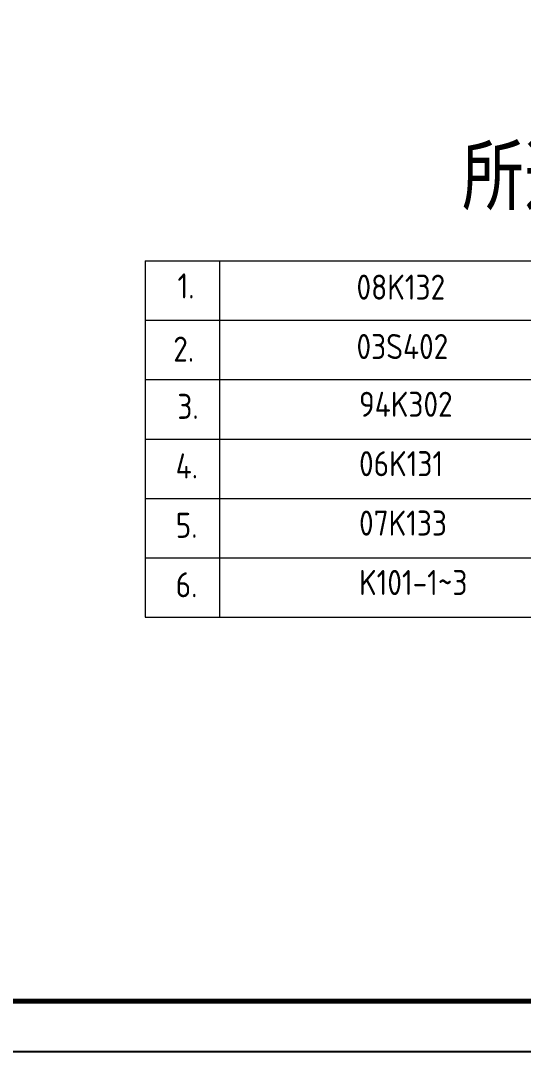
# Model space of a CAD drawing. Extents: x 5109802 to 7068445, y -422737 to 2032183.
# Drawn here: x 5139507 to 5149540, y -363277 to -342689 of the extents above; entities that cross this region are included whole.
import ezdxf

# ---------------------------------------------------------------- set-up
doc = ezdxf.new("R2010")
doc.units = 0
doc.header["$LTSCALE"] = 1000
doc.header["$MEASUREMENT"] = 0
doc.layers.add('PUB_TEXT', color=7, linetype='CONTINUOUS')
doc.layers.add('TH_TITLE', color=7, linetype='CONTINUOUS')
doc.styles.get("Standard").update_dxf_attribs({"font": 'SCEIE', "bigfont": 'SCEIC'})

msp = doc.modelspace()

# ---------------------------------------------------------------- linework, layer by layer
at = {"layer": 'PUB_TEXT', "lineweight": 0}
for p, q in [((5141994.8, -347486), (5163494.6, -347486)), ((5141994.8, -347486), (5141994.8, -354605.5)), ((5143478, -347486), (5143478, -354605.5)), ((5141994.8, -348672.6), (5163494.6, -348672.6)), ((5141994.8, -349859.2), (5163494.6, -349859.2)), ((5141994.8, -351045.8), (5163494.6, -351045.8)), ((5141994.8, -352232.4), (5163494.6, -352232.4)), ((5141994.8, -353419), (5163494.6, -353419)), ((5141994.8, -354605.5), (5163494.6, -354605.5))]:
    msp.add_line(p, q, dxfattribs=at)
at = {"layer": 'TH_TITLE'}
msp.add_lwpolyline([(5109807.2, -363277.1), (5169207.2, -363277.1), (5169207.2, -321277.1), (5109807.2, -321277.1)], close=True, dxfattribs=at)
at = {"layer": 'TH_TITLE', "const_width": 100}
msp.add_lwpolyline([(5112307.2, -362277.1), (5168207.2, -362277.1), (5168207.2, -322277.1), (5112307.2, -322277.1)], close=True, dxfattribs=at)

# ---------------------------------------------------------------- texts
at = {"layer": 'PUB_TEXT', "lineweight": 0}
for s, height, p in [('所选用国家标准图集', 1305.25, (5148311.5, -346475)), ('1.', 500, (5142638.7, -348239.1)), ('08K132', 500, (5146209.7, -348262.5)), ('03S402', 500, (5146209.7, -349449.1)), ('2.', 500, (5142552.9, -349500.2)), ('3.', 500, (5142634.7, -350644.7)), ('94K302', 500, (5146260, -350602.3)), ('4.', 500, (5142601.1, -351833.3)), ('06K131', 500, (5146260, -351788.9)), ('5.', 500, (5142601.1, -353019.9)), ('07K133', 500, (5146260, -352975.5)), ('K101-1~3', 500, (5146260, -354162)), ('6.', 500, (5142601.1, -354206.4))]:
    msp.add_text(s, height=height, dxfattribs=at).set_placement(p)

doc.saveas('drawing.dxf')
